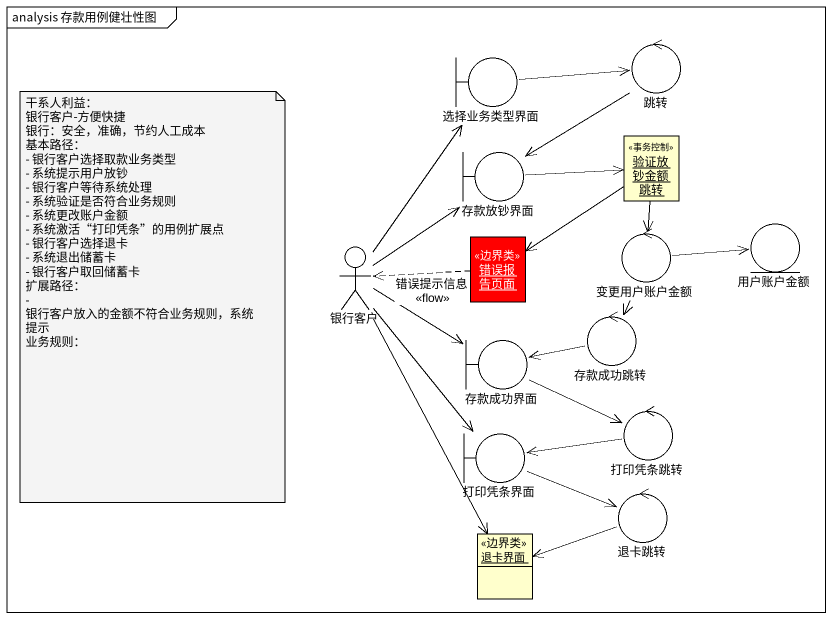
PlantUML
@startuml
mainframe analysis 存款用例健壮性图
allowmixing
hide circle
hide empty members
control 跳转
boundary 选择业务类型界面
boundary 存款放钞界面
object 验证放钞金额跳转 <<事务控制>>
actor 银行客户
object 错误报告页面 <<边界类>> #FF0000
control 变更用户账户金额
entity 用户账户金额
boundary 存款成功界面
control 存款成功跳转
boundary 打印凭条界面
control 打印凭条跳转
control 退卡跳转
object 退卡界面 <<边界类>>
跳转 --> 存款放钞界面
选择业务类型界面 -right-> 跳转
存款放钞界面 -right-> 验证放钞金额跳转
验证放钞金额跳转 --> 错误报告页面
验证放钞金额跳转 --> 变更用户账户金额
银行客户 -up-> 选择业务类型界面
银行客户 -up-> 存款放钞界面
银行客户 -right-> 存款成功界面
银行客户 --> 打印凭条界面
银行客户 --> 退卡界面
错误报告页面 .left.> 银行客户 : 错误提示信息\n<<flow>>
变更用户账户金额 -right-> 用户账户金额
变更用户账户金额 --> 存款成功跳转
存款成功界面 -right-> 打印凭条跳转
存款成功跳转 -left-> 存款成功界面
打印凭条界面 -right-> 退卡跳转
打印凭条跳转 -left-> 打印凭条界面
退卡跳转 -left-> 退卡界面
note as N1
  干系人利益：
  银行客户-方便快捷
  银行：安全，准确，节约人工成本
  基本路径：
  - 银行客户选择取款业务类型
  - 系统提示用户放钞
  - 银行客户等待系统处理
  - 系统验证是否符合业务规则
  - 系统更改账户金额
  - 系统激活“打印凭条”的用例扩展点
  - 银行客户选择退卡
  - 系统退出储蓄卡
  - 银行客户取回储蓄卡
  扩展路径：
  - 银行客户放入的金额不符合业务规则，系统提示
  业务规则：
end note
@enduml
